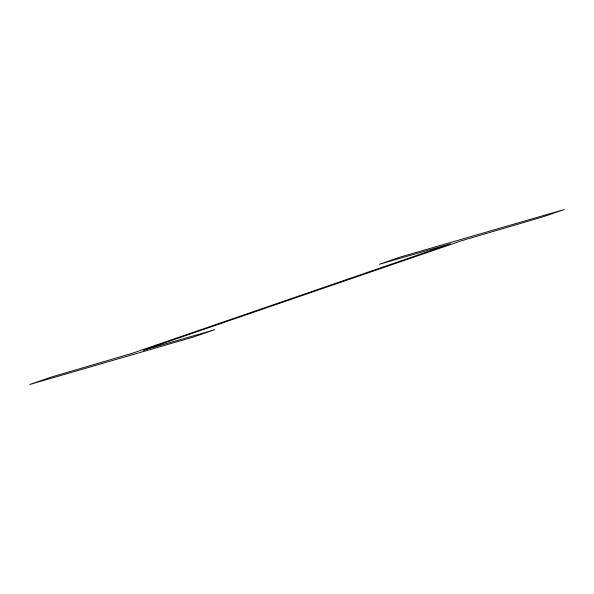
<?xml version="1.0" encoding="UTF-8"?>
<svg xmlns="http://www.w3.org/2000/svg" width="594" height="594" viewBox="0 0 594 594"><rect width="100%" height="100%" fill="white"/><g stroke="black" fill="none" stroke-linecap="round" stroke-linejoin="round"><path stroke-width="0.89" d="M144.654 349.71L143.518 350.2L214.627 329.737L193.176 337.11L29.7 384.489L51.151 377.116L132.432 353.252L450.482 243.8L379.373 264.263L400.824 256.89L564.3 209.511L542.849 216.884L461.568 240.748L144.654 349.71"/></g></svg>
